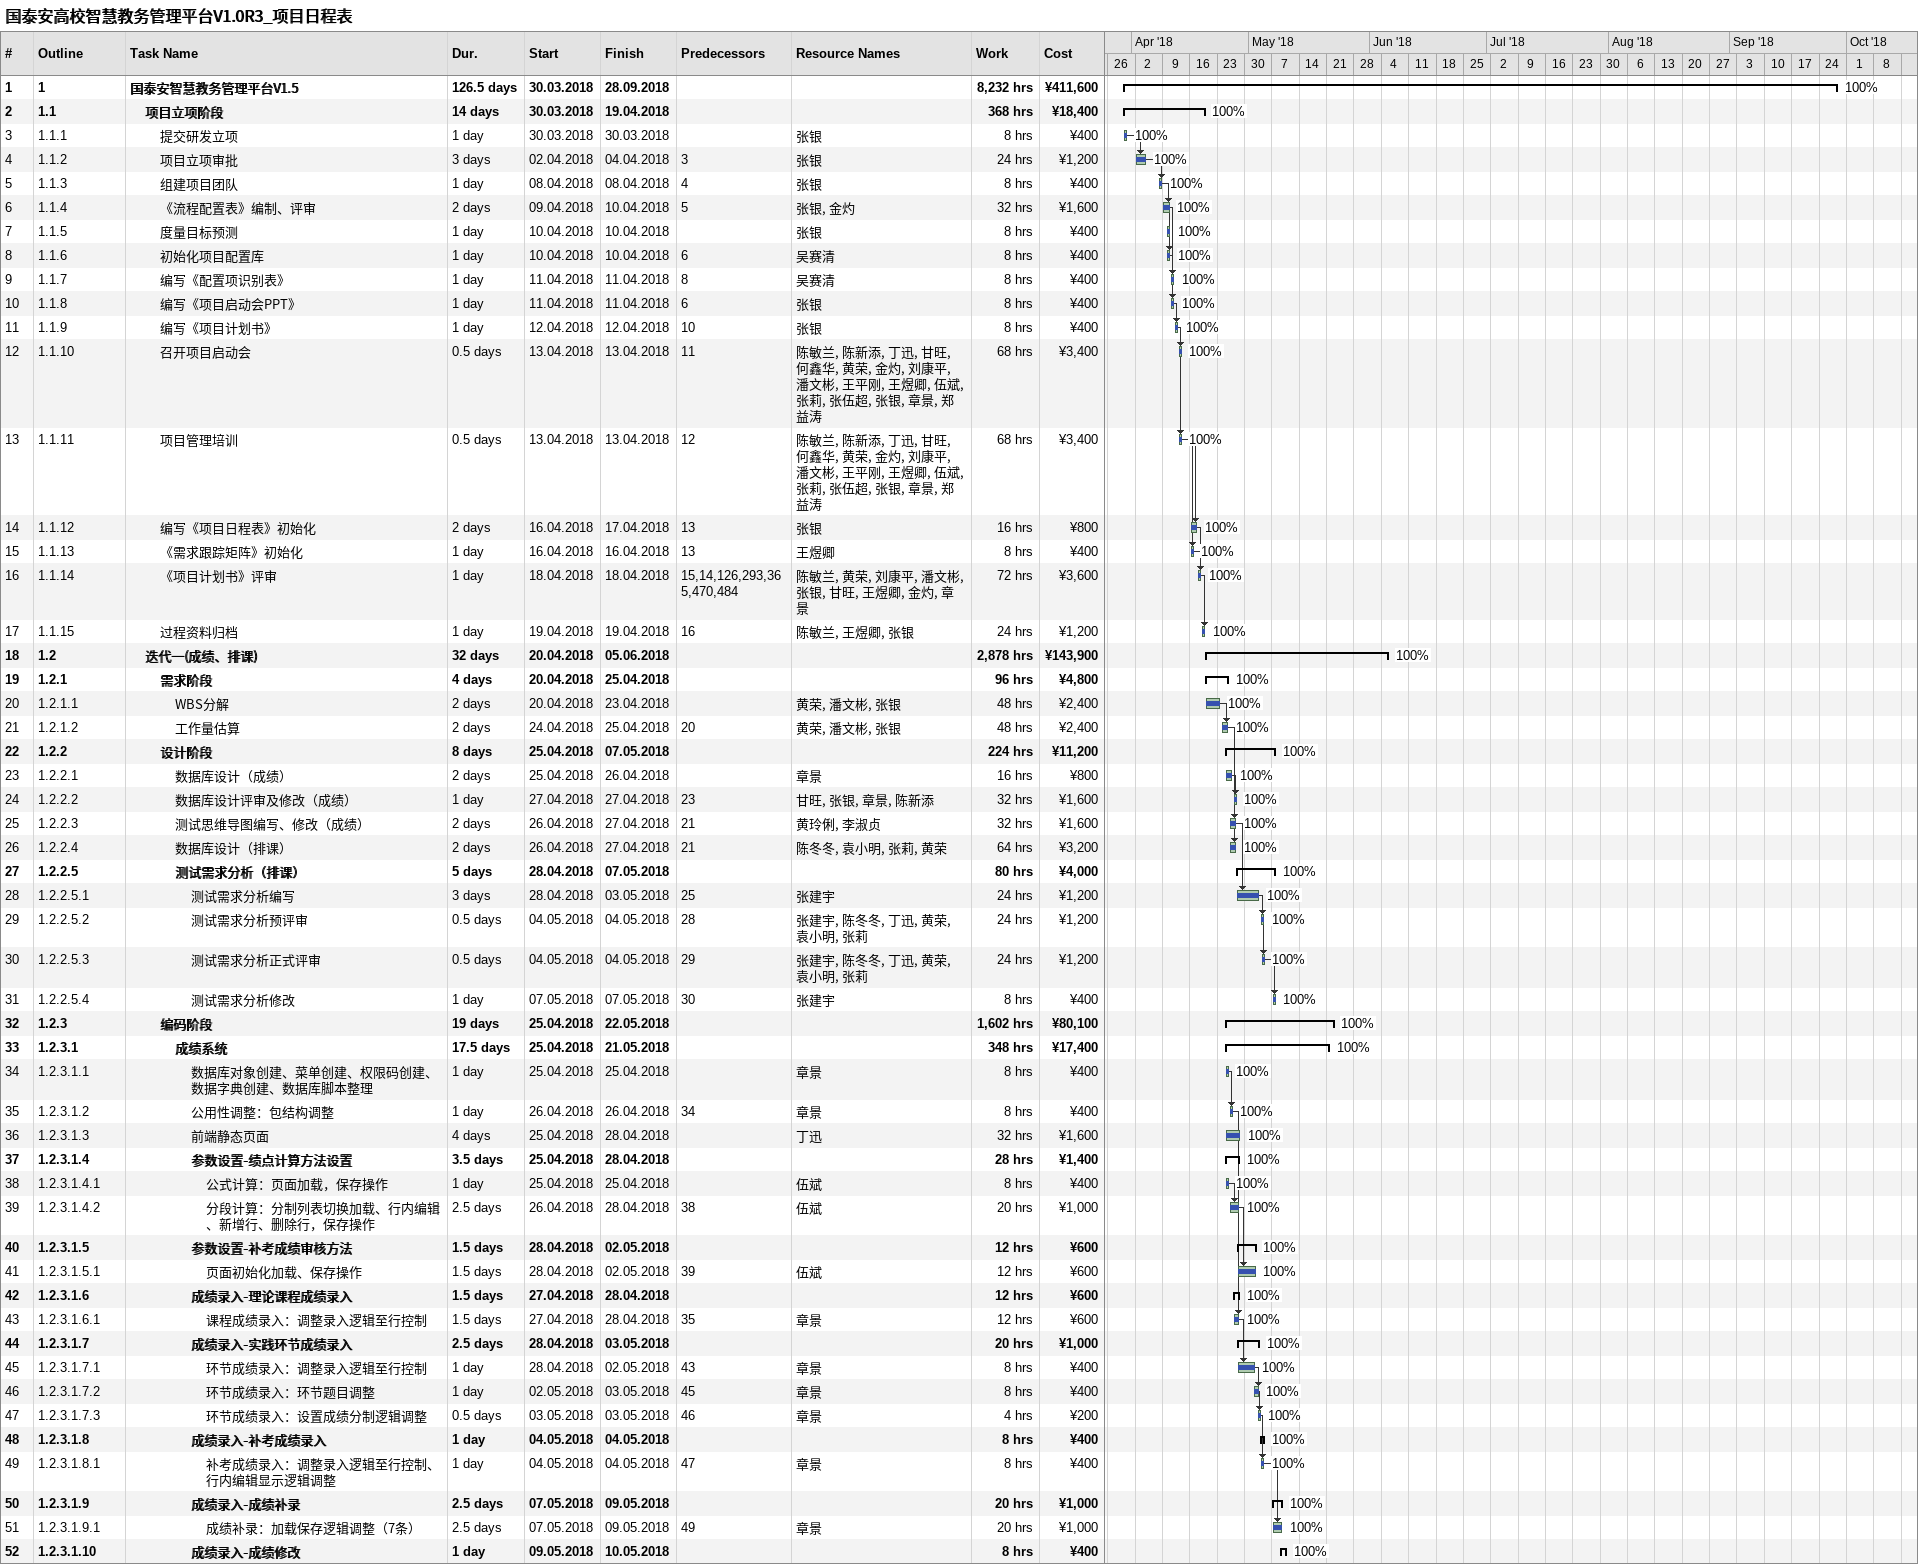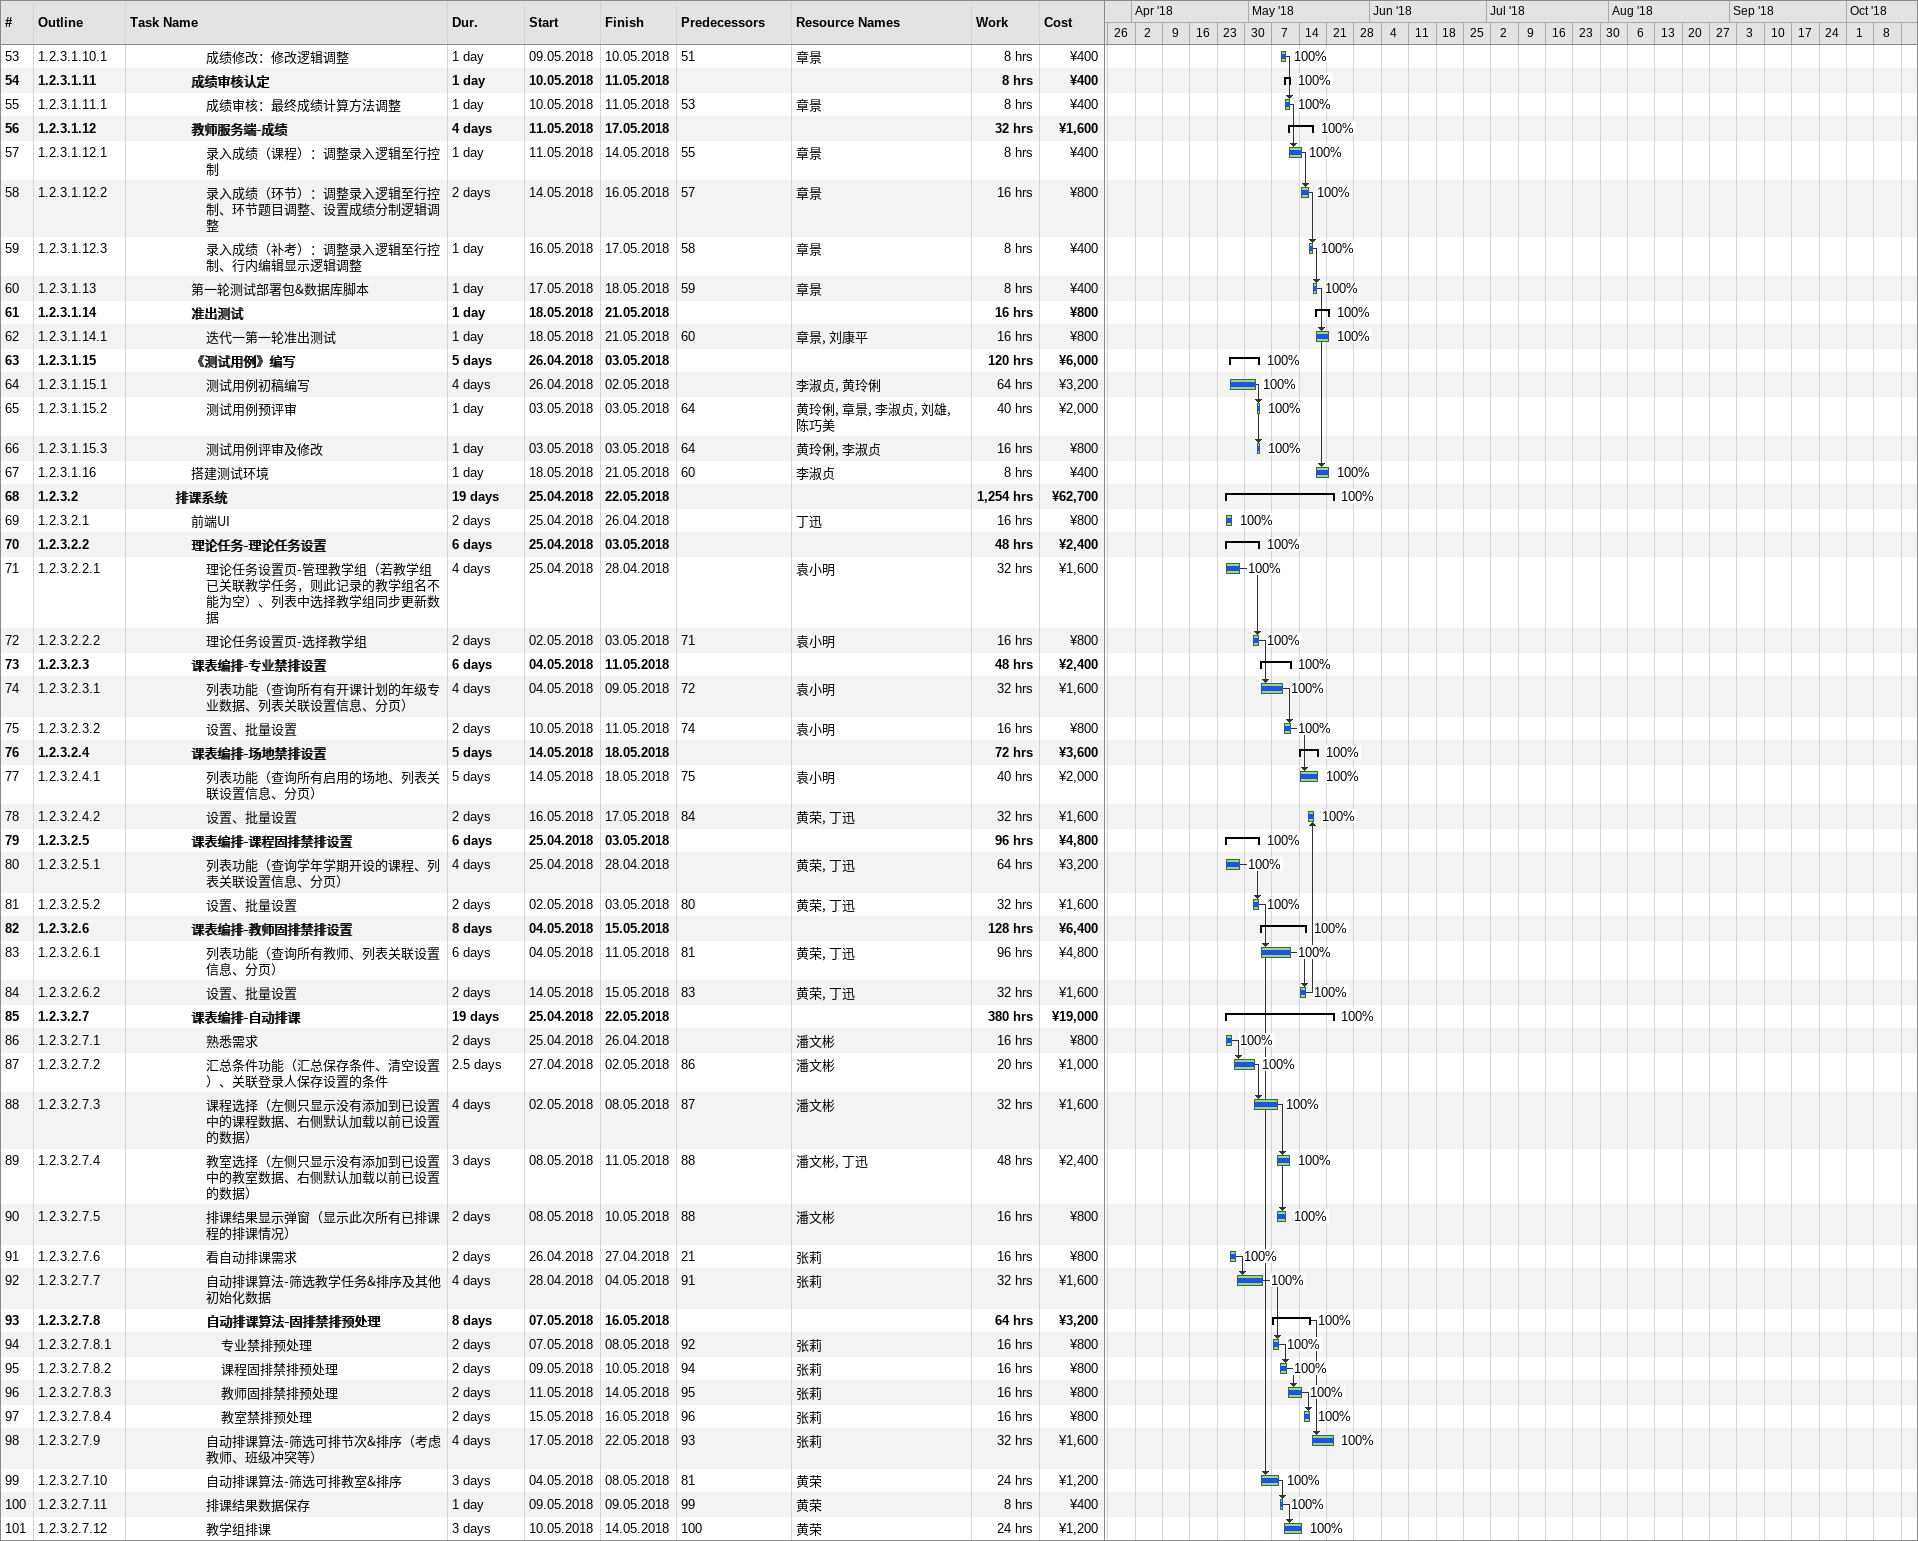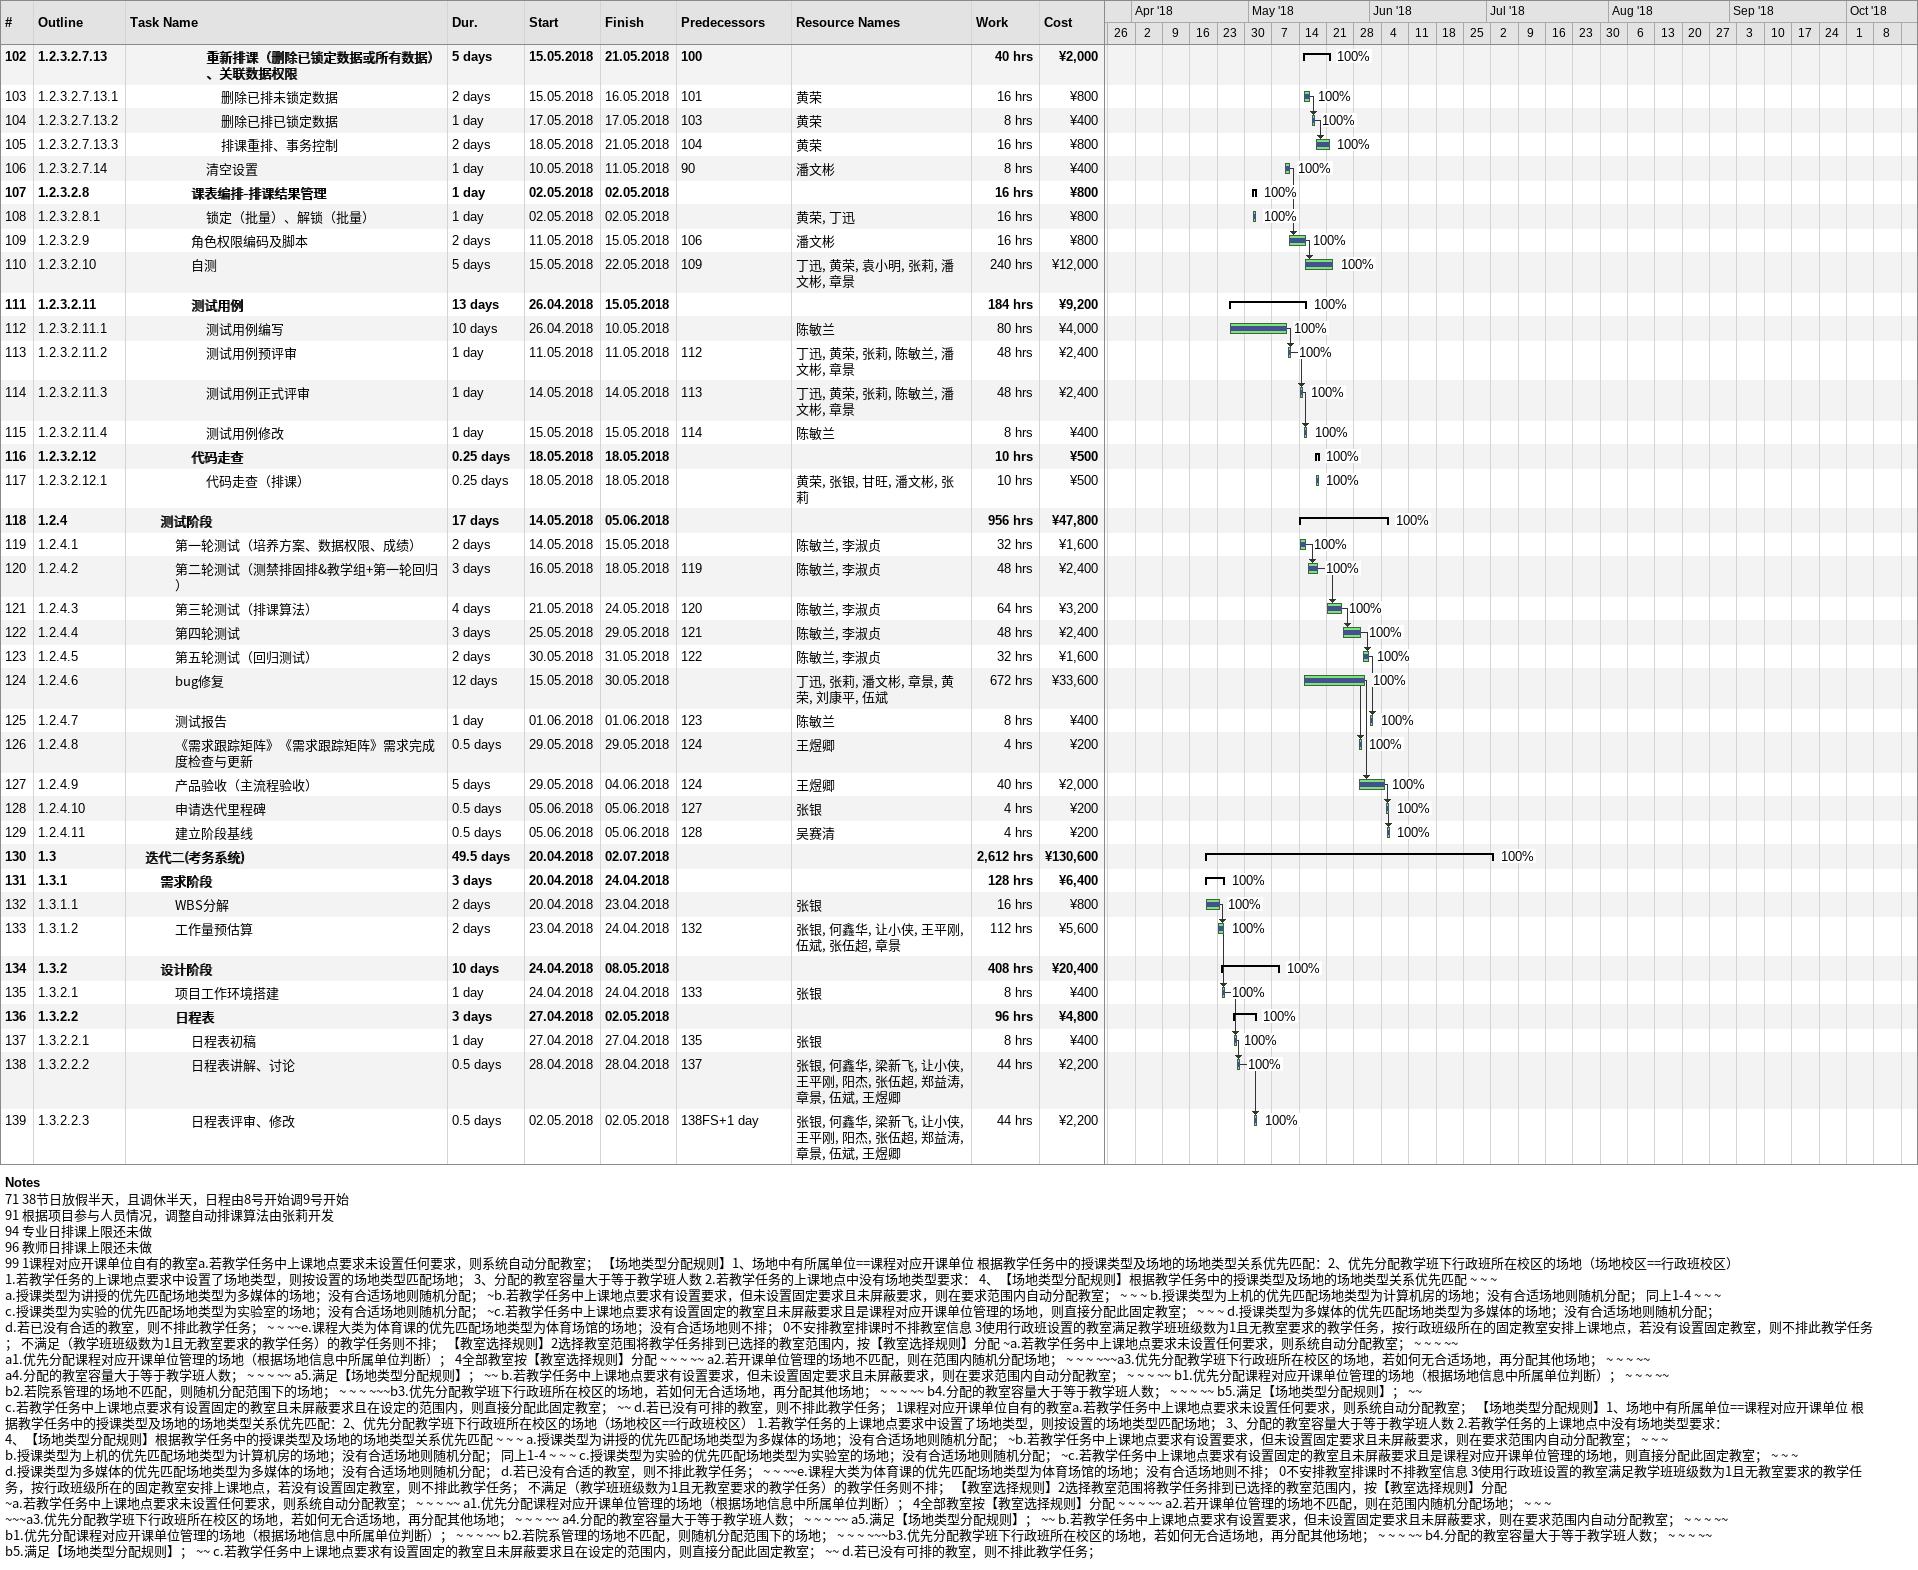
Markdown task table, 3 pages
国泰安高校智慧教务管理平台V1.0R3_项目日程表

| ID | WBS | Task | Duration | Start | Finish | Predecessors | Resources | % complete | Work (h) | Cost (¥) |
|---|---|---|---|---|---|---|---|---|---|---|
| 1 | 1 | **国泰安智慧教务管理平台V1.5** | 126.5d | 2018-03-30 | 2018-09-28 |  |  | 100 | 8232 | 411600 |
| 2 | 1.1 | **项目立项阶段** | 14d | 2018-03-30 | 2018-04-19 |  |  | 100 | 368 | 18400 |
| 3 | 1.1.1 | 提交研发立项 | 1d | 2018-03-30 | 2018-03-30 |  | 张银 | 100 | 8 | 400 |
| 4 | 1.1.2 | 项目立项审批 | 3d | 2018-04-02 | 2018-04-04 | 3 | 张银 | 100 | 24 | 1200 |
| 5 | 1.1.3 | 组建项目团队 | 1d | 2018-04-08 | 2018-04-08 | 4 | 张银 | 100 | 8 | 400 |
| 6 | 1.1.4 | 《流程配置表》编制、评审 | 2d | 2018-04-09 | 2018-04-10 | 5 | 张银, 金灼 | 100 | 32 | 1600 |
| 7 | 1.1.5 | 度量目标预测 | 1d | 2018-04-10 | 2018-04-10 |  | 张银 | 100 | 8 | 400 |
| 8 | 1.1.6 | 初始化项目配置库 | 1d | 2018-04-10 | 2018-04-10 | 6 | 吴赛清 | 100 | 8 | 400 |
| 9 | 1.1.7 | 编写《配置项识别表》 | 1d | 2018-04-11 | 2018-04-11 | 8 | 吴赛清 | 100 | 8 | 400 |
| 10 | 1.1.8 | 编写《项目启动会PPT》 | 1d | 2018-04-11 | 2018-04-11 | 6 | 张银 | 100 | 8 | 400 |
| 11 | 1.1.9 | 编写《项目计划书》 | 1d | 2018-04-12 | 2018-04-12 | 10 | 张银 | 100 | 8 | 400 |
| 12 | 1.1.10 | 召开项目启动会 | 0.5d | 2018-04-13 | 2018-04-13 | 11 | 陈敏兰, 陈新添, 丁迅, 甘旺, 何鑫华, 黄荣, 金灼, 刘康平, 潘文彬, 王平刚, 王煜卿, 伍斌, 张莉, 张伍超, 张银, 章景, 郑益涛 | 100 | 68 | 3400 |
| 13 | 1.1.11 | 项目管理培训 | 0.5d | 2018-04-13 | 2018-04-13 | 12 | 陈敏兰, 陈新添, 丁迅, 甘旺, 何鑫华, 黄荣, 金灼, 刘康平, 潘文彬, 王平刚, 王煜卿, 伍斌, 张莉, 张伍超, 张银, 章景, 郑益涛 | 100 | 68 | 3400 |
| 14 | 1.1.12 | 编写《项目日程表》初始化 | 2d | 2018-04-16 | 2018-04-17 | 13 | 张银 | 100 | 16 | 800 |
| 15 | 1.1.13 | 《需求跟踪矩阵》初始化 | 1d | 2018-04-16 | 2018-04-16 | 13 | 王煜卿 | 100 | 8 | 400 |
| 16 | 1.1.14 | 《项目计划书》评审 | 1d | 2018-04-18 | 2018-04-18 | 15, 14, 126, 293, 365, 470, 484 | 陈敏兰, 黄荣, 刘康平, 潘文彬, 张银, 甘旺, 王煜卿, 金灼, 章景 | 100 | 72 | 3600 |
| 17 | 1.1.15 | 过程资料归档 | 1d | 2018-04-19 | 2018-04-19 | 16 | 陈敏兰, 王煜卿, 张银 | 100 | 24 | 1200 |
| 18 | 1.2 | **迭代一(成绩、排课)** | 32d | 2018-04-20 | 2018-06-05 |  |  | 100 | 2878 | 143900 |
| 19 | 1.2.1 | **需求阶段** | 4d | 2018-04-20 | 2018-04-25 |  |  | 100 | 96 | 4800 |
| 20 | 1.2.1.1 | WBS分解 | 2d | 2018-04-20 | 2018-04-23 |  | 黄荣, 潘文彬, 张银 | 100 | 48 | 2400 |
| 21 | 1.2.1.2 | 工作量估算 | 2d | 2018-04-24 | 2018-04-25 | 20 | 黄荣, 潘文彬, 张银 | 100 | 48 | 2400 |
| 22 | 1.2.2 | **设计阶段** | 8d | 2018-04-25 | 2018-05-07 |  |  | 100 | 224 | 11200 |
| 23 | 1.2.2.1 | 数据库设计（成绩） | 2d | 2018-04-25 | 2018-04-26 |  | 章景 | 100 | 16 | 800 |
| 24 | 1.2.2.2 | 数据库设计评审及修改（成绩） | 1d | 2018-04-27 | 2018-04-27 | 23 | 甘旺, 张银, 章景, 陈新添 | 100 | 32 | 1600 |
| 25 | 1.2.2.3 | 测试思维导图编写、修改（成绩） | 2d | 2018-04-26 | 2018-04-27 | 21 | 黄玲俐, 李淑贞 | 100 | 32 | 1600 |
| 26 | 1.2.2.4 | 数据库设计（排课） | 2d | 2018-04-26 | 2018-04-27 | 21 | 陈冬冬, 袁小明, 张莉, 黄荣 | 100 | 64 | 3200 |
| 27 | 1.2.2.5 | **测试需求分析（排课）** | 5d | 2018-04-28 | 2018-05-07 |  |  | 100 | 80 | 4000 |
| 28 | 1.2.2.5.1 | 测试需求分析编写 | 3d | 2018-04-28 | 2018-05-03 | 25 | 张建宇 | 100 | 24 | 1200 |
| 29 | 1.2.2.5.2 | 测试需求分析预评审 | 0.5d | 2018-05-04 | 2018-05-04 | 28 | 张建宇, 陈冬冬, 丁迅, 黄荣, 袁小明, 张莉 | 100 | 24 | 1200 |
| 30 | 1.2.2.5.3 | 测试需求分析正式评审 | 0.5d | 2018-05-04 | 2018-05-04 | 29 | 张建宇, 陈冬冬, 丁迅, 黄荣, 袁小明, 张莉 | 100 | 24 | 1200 |
| 31 | 1.2.2.5.4 | 测试需求分析修改 | 1d | 2018-05-07 | 2018-05-07 | 30 | 张建宇 | 100 | 8 | 400 |
| 32 | 1.2.3 | **编码阶段** | 19d | 2018-04-25 | 2018-05-22 |  |  | 100 | 1602 | 80100 |
| 33 | 1.2.3.1 | **成绩系统** | 17.5d | 2018-04-25 | 2018-05-21 |  |  | 100 | 348 | 17400 |
| 34 | 1.2.3.1.1 | 数据库对象创建、菜单创建、权限码创建、数据字典创建、数据库脚本整理 | 1d | 2018-04-25 | 2018-04-25 |  | 章景 | 100 | 8 | 400 |
| 35 | 1.2.3.1.2 | 公用性调整：包结构调整 | 1d | 2018-04-26 | 2018-04-26 | 34 | 章景 | 100 | 8 | 400 |
| 36 | 1.2.3.1.3 | 前端静态页面 | 4d | 2018-04-25 | 2018-04-28 |  | 丁迅 | 100 | 32 | 1600 |
| 37 | 1.2.3.1.4 | **参数设置-绩点计算方法设置** | 3.5d | 2018-04-25 | 2018-04-28 |  |  | 100 | 28 | 1400 |
| 38 | 1.2.3.1.4.1 | 公式计算：页面加载，保存操作 | 1d | 2018-04-25 | 2018-04-25 |  | 伍斌 | 100 | 8 | 400 |
| 39 | 1.2.3.1.4.2 | 分段计算：分制列表切换加载、行内编辑、新增行、删除行，保存操作 | 2.5d | 2018-04-26 | 2018-04-28 | 38 | 伍斌 | 100 | 20 | 1000 |
| 40 | 1.2.3.1.5 | **参数设置-补考成绩审核方法** | 1.5d | 2018-04-28 | 2018-05-02 |  |  | 100 | 12 | 600 |
| 41 | 1.2.3.1.5.1 | 页面初始化加载、保存操作 | 1.5d | 2018-04-28 | 2018-05-02 | 39 | 伍斌 | 100 | 12 | 600 |
| 42 | 1.2.3.1.6 | **成绩录入-理论课程成绩录入** | 1.5d | 2018-04-27 | 2018-04-28 |  |  | 100 | 12 | 600 |
| 43 | 1.2.3.1.6.1 | 课程成绩录入：调整录入逻辑至行控制 | 1.5d | 2018-04-27 | 2018-04-28 | 35 | 章景 | 100 | 12 | 600 |
| 44 | 1.2.3.1.7 | **成绩录入-实践环节成绩录入** | 2.5d | 2018-04-28 | 2018-05-03 |  |  | 100 | 20 | 1000 |
| 45 | 1.2.3.1.7.1 | 环节成绩录入：调整录入逻辑至行控制 | 1d | 2018-04-28 | 2018-05-02 | 43 | 章景 | 100 | 8 | 400 |
| 46 | 1.2.3.1.7.2 | 环节成绩录入：环节题目调整 | 1d | 2018-05-02 | 2018-05-03 | 45 | 章景 | 100 | 8 | 400 |
| 47 | 1.2.3.1.7.3 | 环节成绩录入：设置成绩分制逻辑调整 | 0.5d | 2018-05-03 | 2018-05-03 | 46 | 章景 | 100 | 4 | 200 |
| 48 | 1.2.3.1.8 | **成绩录入-补考成绩录入** | 1d | 2018-05-04 | 2018-05-04 |  |  | 100 | 8 | 400 |
| 49 | 1.2.3.1.8.1 | 补考成绩录入：调整录入逻辑至行控制、行内编辑显示逻辑调整 | 1d | 2018-05-04 | 2018-05-04 | 47 | 章景 | 100 | 8 | 400 |
| 50 | 1.2.3.1.9 | **成绩录入-成绩补录** | 2.5d | 2018-05-07 | 2018-05-09 |  |  | 100 | 20 | 1000 |
| 51 | 1.2.3.1.9.1 | 成绩补录：加载保存逻辑调整（7条） | 2.5d | 2018-05-07 | 2018-05-09 | 49 | 章景 | 100 | 20 | 1000 |
| 52 | 1.2.3.1.10 | **成绩录入-成绩修改** | 1d | 2018-05-09 | 2018-05-10 |  |  | 100 | 8 | 400 |
| 53 | 1.2.3.1.10.1 | 成绩修改：修改逻辑调整 | 1d | 2018-05-09 | 2018-05-10 | 51 | 章景 | 100 | 8 | 400 |
| 54 | 1.2.3.1.11 | **成绩审核认定** | 1d | 2018-05-10 | 2018-05-11 |  |  | 100 | 8 | 400 |
| 55 | 1.2.3.1.11.1 | 成绩审核：最终成绩计算方法调整 | 1d | 2018-05-10 | 2018-05-11 | 53 | 章景 | 100 | 8 | 400 |
| 56 | 1.2.3.1.12 | **教师服务端-成绩** | 4d | 2018-05-11 | 2018-05-17 |  |  | 100 | 32 | 1600 |
| 57 | 1.2.3.1.12.1 | 录入成绩（课程）：调整录入逻辑至行控制 | 1d | 2018-05-11 | 2018-05-14 | 55 | 章景 | 100 | 8 | 400 |
| 58 | 1.2.3.1.12.2 | 录入成绩（环节）：调整录入逻辑至行控制、环节题目调整、设置成绩分制逻辑调整 | 2d | 2018-05-14 | 2018-05-16 | 57 | 章景 | 100 | 16 | 800 |
| 59 | 1.2.3.1.12.3 | 录入成绩（补考）：调整录入逻辑至行控制、行内编辑显示逻辑调整 | 1d | 2018-05-16 | 2018-05-17 | 58 | 章景 | 100 | 8 | 400 |
| 60 | 1.2.3.1.13 | 第一轮测试部署包&数据库脚本 | 1d | 2018-05-17 | 2018-05-18 | 59 | 章景 | 100 | 8 | 400 |
| 61 | 1.2.3.1.14 | **准出测试** | 1d | 2018-05-18 | 2018-05-21 |  |  | 100 | 16 | 800 |
| 62 | 1.2.3.1.14.1 | 迭代一第一轮准出测试 | 1d | 2018-05-18 | 2018-05-21 | 60 | 章景, 刘康平 | 100 | 16 | 800 |
| 63 | 1.2.3.1.15 | **《测试用例》编写** | 5d | 2018-04-26 | 2018-05-03 |  |  | 100 | 120 | 6000 |
| 64 | 1.2.3.1.15.1 | 测试用例初稿编写 | 4d | 2018-04-26 | 2018-05-02 |  | 李淑贞, 黄玲俐 | 100 | 64 | 3200 |
| 65 | 1.2.3.1.15.2 | 测试用例预评审 | 1d | 2018-05-03 | 2018-05-03 | 64 | 黄玲俐, 章景, 李淑贞, 刘雄, 陈巧美 | 100 | 40 | 2000 |
| 66 | 1.2.3.1.15.3 | 测试用例评审及修改 | 1d | 2018-05-03 | 2018-05-03 | 64 | 黄玲俐, 李淑贞 | 100 | 16 | 800 |
| 67 | 1.2.3.1.16 | 搭建测试环境 | 1d | 2018-05-18 | 2018-05-21 | 60 | 李淑贞 | 100 | 8 | 400 |
| 68 | 1.2.3.2 | **排课系统** | 19d | 2018-04-25 | 2018-05-22 |  |  | 100 | 1254 | 62700 |
| 69 | 1.2.3.2.1 | 前端UI | 2d | 2018-04-25 | 2018-04-26 |  | 丁迅 | 100 | 16 | 800 |
| 70 | 1.2.3.2.2 | **理论任务-理论任务设置** | 6d | 2018-04-25 | 2018-05-03 |  |  | 100 | 48 | 2400 |
| 71 | 1.2.3.2.2.1 | 理论任务设置页-管理教学组（若教学组已关联教学任务，则此记录的教学组名不能为空）、列表中选择教学组同步更新数据 | 4d | 2018-04-25 | 2018-04-28 |  | 袁小明 | 100 | 32 | 1600 |
| 72 | 1.2.3.2.2.2 | 理论任务设置页-选择教学组 | 2d | 2018-05-02 | 2018-05-03 | 71 | 袁小明 | 100 | 16 | 800 |
| 73 | 1.2.3.2.3 | **课表编排-专业禁排设置** | 6d | 2018-05-04 | 2018-05-11 |  |  | 100 | 48 | 2400 |
| 74 | 1.2.3.2.3.1 | 列表功能（查询所有有开课计划的年级专业数据、列表关联设置信息、分页） | 4d | 2018-05-04 | 2018-05-09 | 72 | 袁小明 | 100 | 32 | 1600 |
| 75 | 1.2.3.2.3.2 | 设置、批量设置 | 2d | 2018-05-10 | 2018-05-11 | 74 | 袁小明 | 100 | 16 | 800 |
| 76 | 1.2.3.2.4 | **课表编排-场地禁排设置** | 5d | 2018-05-14 | 2018-05-18 |  |  | 100 | 72 | 3600 |
| 77 | 1.2.3.2.4.1 | 列表功能（查询所有启用的场地、列表关联设置信息、分页） | 5d | 2018-05-14 | 2018-05-18 | 75 | 袁小明 | 100 | 40 | 2000 |
| 78 | 1.2.3.2.4.2 | 设置、批量设置 | 2d | 2018-05-16 | 2018-05-17 | 84 | 黄荣, 丁迅 | 100 | 32 | 1600 |
| 79 | 1.2.3.2.5 | **课表编排-课程固排禁排设置** | 6d | 2018-04-25 | 2018-05-03 |  |  | 100 | 96 | 4800 |
| 80 | 1.2.3.2.5.1 | 列表功能（查询学年学期开设的课程、列表关联设置信息、分页） | 4d | 2018-04-25 | 2018-04-28 |  | 黄荣, 丁迅 | 100 | 64 | 3200 |
| 81 | 1.2.3.2.5.2 | 设置、批量设置 | 2d | 2018-05-02 | 2018-05-03 | 80 | 黄荣, 丁迅 | 100 | 32 | 1600 |
| 82 | 1.2.3.2.6 | **课表编排-教师固排禁排设置** | 8d | 2018-05-04 | 2018-05-15 |  |  | 100 | 128 | 6400 |
| 83 | 1.2.3.2.6.1 | 列表功能（查询所有教师、列表关联设置信息、分页） | 6d | 2018-05-04 | 2018-05-11 | 81 | 黄荣, 丁迅 | 100 | 96 | 4800 |
| 84 | 1.2.3.2.6.2 | 设置、批量设置 | 2d | 2018-05-14 | 2018-05-15 | 83 | 黄荣, 丁迅 | 100 | 32 | 1600 |
| 85 | 1.2.3.2.7 | **课表编排-自动排课** | 19d | 2018-04-25 | 2018-05-22 |  |  | 100 | 380 | 19000 |
| 86 | 1.2.3.2.7.1 | 熟悉需求 | 2d | 2018-04-25 | 2018-04-26 |  | 潘文彬 | 100 | 16 | 800 |
| 87 | 1.2.3.2.7.2 | 汇总条件功能（汇总保存条件、清空设置）、关联登录人保存设置的条件 | 2.5d | 2018-04-27 | 2018-05-02 | 86 | 潘文彬 | 100 | 20 | 1000 |
| 88 | 1.2.3.2.7.3 | 课程选择（左侧只显示没有添加到已设置中的课程数据、右侧默认加载以前已设置的数据） | 4d | 2018-05-02 | 2018-05-08 | 87 | 潘文彬 | 100 | 32 | 1600 |
| 89 | 1.2.3.2.7.4 | 教室选择（左侧只显示没有添加到已设置中的教室数据、右侧默认加载以前已设置的数据） | 3d | 2018-05-08 | 2018-05-11 | 88 | 潘文彬, 丁迅 | 100 | 48 | 2400 |
| 90 | 1.2.3.2.7.5 | 排课结果显示弹窗（显示此次所有已排课程的排课情况） | 2d | 2018-05-08 | 2018-05-10 | 88 | 潘文彬 | 100 | 16 | 800 |
| 91 | 1.2.3.2.7.6 | 看自动排课需求 | 2d | 2018-04-26 | 2018-04-27 | 21 | 张莉 | 100 | 16 | 800 |
| 92 | 1.2.3.2.7.7 | 自动排课算法-筛选教学任务&排序及其他初始化数据 | 4d | 2018-04-28 | 2018-05-04 | 91 | 张莉 | 100 | 32 | 1600 |
| 93 | 1.2.3.2.7.8 | **自动排课算法-固排禁排预处理** | 8d | 2018-05-07 | 2018-05-16 |  |  | 100 | 64 | 3200 |
| 94 | 1.2.3.2.7.8.1 | 专业禁排预处理 | 2d | 2018-05-07 | 2018-05-08 | 92 | 张莉 | 100 | 16 | 800 |
| 95 | 1.2.3.2.7.8.2 | 课程固排禁排预处理 | 2d | 2018-05-09 | 2018-05-10 | 94 | 张莉 | 100 | 16 | 800 |
| 96 | 1.2.3.2.7.8.3 | 教师固排禁排预处理 | 2d | 2018-05-11 | 2018-05-14 | 95 | 张莉 | 100 | 16 | 800 |
| 97 | 1.2.3.2.7.8.4 | 教室禁排预处理 | 2d | 2018-05-15 | 2018-05-16 | 96 | 张莉 | 100 | 16 | 800 |
| 98 | 1.2.3.2.7.9 | 自动排课算法-筛选可排节次&排序（考虑教师、班级冲突等） | 4d | 2018-05-17 | 2018-05-22 | 93 | 张莉 | 100 | 32 | 1600 |
| 99 | 1.2.3.2.7.10 | 自动排课算法-筛选可排教室&排序 | 3d | 2018-05-04 | 2018-05-08 | 81 | 黄荣 | 100 | 24 | 1200 |
| 100 | 1.2.3.2.7.11 | 排课结果数据保存 | 1d | 2018-05-09 | 2018-05-09 | 99 | 黄荣 | 100 | 8 | 400 |
| 101 | 1.2.3.2.7.12 | 教学组排课 | 3d | 2018-05-10 | 2018-05-14 | 100 | 黄荣 | 100 | 24 | 1200 |
| 102 | 1.2.3.2.7.13 | **重新排课（删除已锁定数据或所有数据）、关联数据权限** | 5d | 2018-05-15 | 2018-05-21 | 100 |  | 100 | 40 | 2000 |
| 103 | 1.2.3.2.7.13.1 | 删除已排未锁定数据 | 2d | 2018-05-15 | 2018-05-16 | 101 | 黄荣 | 100 | 16 | 800 |
| 104 | 1.2.3.2.7.13.2 | 删除已排已锁定数据 | 1d | 2018-05-17 | 2018-05-17 | 103 | 黄荣 | 100 | 8 | 400 |
| 105 | 1.2.3.2.7.13.3 | 排课重排、事务控制 | 2d | 2018-05-18 | 2018-05-21 | 104 | 黄荣 | 100 | 16 | 800 |
| 106 | 1.2.3.2.7.14 | 清空设置 | 1d | 2018-05-10 | 2018-05-11 | 90 | 潘文彬 | 100 | 8 | 400 |
| 107 | 1.2.3.2.8 | **课表编排-排课结果管理** | 1d | 2018-05-02 | 2018-05-02 |  |  | 100 | 16 | 800 |
| 108 | 1.2.3.2.8.1 | 锁定（批量）、解锁（批量） | 1d | 2018-05-02 | 2018-05-02 |  | 黄荣, 丁迅 | 100 | 16 | 800 |
| 109 | 1.2.3.2.9 | 角色权限编码及脚本 | 2d | 2018-05-11 | 2018-05-15 | 106 | 潘文彬 | 100 | 16 | 800 |
| 110 | 1.2.3.2.10 | 自测 | 5d | 2018-05-15 | 2018-05-22 | 109 | 丁迅, 黄荣, 袁小明, 张莉, 潘文彬, 章景 | 100 | 240 | 12000 |
| 111 | 1.2.3.2.11 | **测试用例** | 13d | 2018-04-26 | 2018-05-15 |  |  | 100 | 184 | 9200 |
| 112 | 1.2.3.2.11.1 | 测试用例编写 | 10d | 2018-04-26 | 2018-05-10 |  | 陈敏兰 | 100 | 80 | 4000 |
| 113 | 1.2.3.2.11.2 | 测试用例预评审 | 1d | 2018-05-11 | 2018-05-11 | 112 | 丁迅, 黄荣, 张莉, 陈敏兰, 潘文彬, 章景 | 100 | 48 | 2400 |
| 114 | 1.2.3.2.11.3 | 测试用例正式评审 | 1d | 2018-05-14 | 2018-05-14 | 113 | 丁迅, 黄荣, 张莉, 陈敏兰, 潘文彬, 章景 | 100 | 48 | 2400 |
| 115 | 1.2.3.2.11.4 | 测试用例修改 | 1d | 2018-05-15 | 2018-05-15 | 114 | 陈敏兰 | 100 | 8 | 400 |
| 116 | 1.2.3.2.12 | **代码走查** | 0.25d | 2018-05-18 | 2018-05-18 |  |  | 100 | 10 | 500 |
| 117 | 1.2.3.2.12.1 | 代码走查（排课） | 0.25d | 2018-05-18 | 2018-05-18 |  | 黄荣, 张银, 甘旺, 潘文彬, 张莉 | 100 | 10 | 500 |
| 118 | 1.2.4 | **测试阶段** | 17d | 2018-05-14 | 2018-06-05 |  |  | 100 | 956 | 47800 |
| 119 | 1.2.4.1 | 第一轮测试（培养方案、数据权限、成绩） | 2d | 2018-05-14 | 2018-05-15 |  | 陈敏兰, 李淑贞 | 100 | 32 | 1600 |
| 120 | 1.2.4.2 | 第二轮测试（测禁排固排&教学组+第一轮回归） | 3d | 2018-05-16 | 2018-05-18 | 119 | 陈敏兰, 李淑贞 | 100 | 48 | 2400 |
| 121 | 1.2.4.3 | 第三轮测试（排课算法） | 4d | 2018-05-21 | 2018-05-24 | 120 | 陈敏兰, 李淑贞 | 100 | 64 | 3200 |
| 122 | 1.2.4.4 | 第四轮测试 | 3d | 2018-05-25 | 2018-05-29 | 121 | 陈敏兰, 李淑贞 | 100 | 48 | 2400 |
| 123 | 1.2.4.5 | 第五轮测试（回归测试） | 2d | 2018-05-30 | 2018-05-31 | 122 | 陈敏兰, 李淑贞 | 100 | 32 | 1600 |
| 124 | 1.2.4.6 | bug修复 | 12d | 2018-05-15 | 2018-05-30 |  | 丁迅, 张莉, 潘文彬, 章景, 黄荣, 刘康平, 伍斌 | 100 | 672 | 33600 |
| 125 | 1.2.4.7 | 测试报告 | 1d | 2018-06-01 | 2018-06-01 | 123 | 陈敏兰 | 100 | 8 | 400 |
| 126 | 1.2.4.8 | 《需求跟踪矩阵》《需求跟踪矩阵》需求完成度检查与更新 | 0.5d | 2018-05-29 | 2018-05-29 | 124 | 王煜卿 | 100 | 4 | 200 |
| 127 | 1.2.4.9 | 产品验收（主流程验收） | 5d | 2018-05-29 | 2018-06-04 | 124 | 王煜卿 | 100 | 40 | 2000 |
| 128 | 1.2.4.10 | 申请迭代里程碑 | 0.5d | 2018-06-05 | 2018-06-05 | 127 | 张银 | 100 | 4 | 200 |
| 129 | 1.2.4.11 | 建立阶段基线 | 0.5d | 2018-06-05 | 2018-06-05 | 128 | 吴赛清 | 100 | 4 | 200 |
| 130 | 1.3 | **迭代二(考务系统)** | 49.5d | 2018-04-20 | 2018-07-02 |  |  | 100 | 2612 | 130600 |
| 131 | 1.3.1 | **需求阶段** | 3d | 2018-04-20 | 2018-04-24 |  |  | 100 | 128 | 6400 |
| 132 | 1.3.1.1 | WBS分解 | 2d | 2018-04-20 | 2018-04-23 |  | 张银 | 100 | 16 | 800 |
| 133 | 1.3.1.2 | 工作量预估算 | 2d | 2018-04-23 | 2018-04-24 | 132 | 张银, 何鑫华, 让小侠, 王平刚, 伍斌, 张伍超, 章景 | 100 | 112 | 5600 |
| 134 | 1.3.2 | **设计阶段** | 10d | 2018-04-24 | 2018-05-08 |  |  | 100 | 408 | 20400 |
| 135 | 1.3.2.1 | 项目工作环境搭建 | 1d | 2018-04-24 | 2018-04-24 | 133 | 张银 | 100 | 8 | 400 |
| 136 | 1.3.2.2 | **日程表** | 3d | 2018-04-27 | 2018-05-02 |  |  | 100 | 96 | 4800 |
| 137 | 1.3.2.2.1 | 日程表初稿 | 1d | 2018-04-27 | 2018-04-27 | 135 | 张银 | 100 | 8 | 400 |
| 138 | 1.3.2.2.2 | 日程表讲解、讨论 | 0.5d | 2018-04-28 | 2018-04-28 | 137 | 张银, 何鑫华, 梁新飞, 让小侠, 王平刚, 阳杰, 张伍超, 郑益涛, 章景, 伍斌, 王煜卿 | 100 | 44 | 2200 |
| 139 | 1.3.2.2.3 | 日程表评审、修改 | 0.5d | 2018-05-02 | 2018-05-02 | 138FS+1d | 张银, 何鑫华, 梁新飞, 让小侠, 王平刚, 阳杰, 张伍超, 郑益涛, 章景, 伍斌, 王煜卿 | 100 | 44 | 2200 |

Notes
- 71: 38节日放假半天，且调休半天，日程由8号开始调9号开始
- 91: 根据项目参与人员情况，调整自动排课算法由张莉开发
- 94: 专业日排课上限还未做
- 96: 教师日排课上限还未做
- 99: 1课程对应开课单位自有的教室a.若教学任务中上课地点要求未设置任何要求，则系统自动分配教室； 【场地类型分配规则】 1、场地中有所属单位==课程对应开课单位 根据教学任务中的授课类型及场地的场地类型关系优先匹配： 2、优先分配教学班下行政班所在校区的场地（场地校区==行政班校区） 1.若教学任务的上课地点要求中设置了场地类型，则按设置的场地类型匹配场地； 3、分配的教室容量大于等于教学班人数 2.若教学任务的上课地点中没有场地类型要求： 4、【场地类型分配规则】根据教学任务中的授课类型及场地的场地类型关系优先匹配 ~ ~ ~ a.授课类型为讲授的优先匹配场地类型为多媒体的场地；没有合适场地则随机分配； ~b.若教学任务中上课地点要求有设置要求，但未设置固定要求且未屏蔽要求，则在要求范围内自动分配教室； ~ ~ ~ b.授课类型为上机的优先匹配场地类型为计算机房的场地；没有合适场地则随机分配； 同上1-4 ~ ~ ~ c.授课类型为实验的优先匹配场地类型为实验室的场地；没有合适场地则随机分配； ~c.若教学任务中上课地点要求有设置固定的教室且未屏蔽要求且是课程对应开课单位管理的场地，则直接分配此固定教室； ~ ~ ~ d.授课类型为多媒体的优先匹配场地类型为多媒体的场地；没有合适场地则随机分配； d.若已没有合适的教室，则不排此教学任务； ~ ~ ~~e.课程大类为体育课的优先匹配场地类型为体育场馆的场地；没有合适场地则不排； 0不安排教室排课时不排教室信息 3使用行政班设置的教室满足教学班班级数为1且无教室要求的教学任务，按行政班级所在的固定教室安排上课地点，若没有设置固定教室，则不排此教学任务； 不满足（教学班班级数为1且无教室要求的教学任务）的教学任务则不排； 【教室选择规则】 2选择教室范围将教学任务排到已选择的教室范围内，按【教室选择规则】分配 ~a.若教学任务中上课地点要求未设置任何要求，则系统自动分配教室； ~ ~ ~ ~~ a1.优先分配课程对应开课单位管理的场地（根据场地信息中所属单位判断）； 4全部教室按【教室选择规则】分配 ~ ~ ~ ~~ a2.若开课单位管理的场地不匹配，则在范围内随机分配场地； ~ ~ ~ ~~~a3.优先分配教学班下行政班所在校区的场地，若如何无合适场地，再分配其他场地； ~ ~ ~ ~~ a4.分配的教室容量大于等于教学班人数； ~ ~ ~ ~~ a5.满足【场地类型分配规则】； ~~ b.若教学任务中上课地点要求有设置要求，但未设置固定要求且未屏蔽要求，则在要求范围内自动分配教室； ~ ~ ~ ~~ b1.优先分配课程对应开课单位管理的场地（根据场地信息中所属单位判断）； ~ ~ ~ ~~ b2.若院系管理的场地不匹配，则随机分配范围下的场地； ~ ~ ~ ~~~b3.优先分配教学班下行政班所在校区的场地，若如何无合适场地，再分配其他场地； ~ ~ ~ ~~ b4.分配的教室容量大于等于教学班人数； ~ ~ ~ ~~ b5.满足【场地类型分配规则】； ~~ c.若教学任务中上课地点要求有设置固定的教室且未屏蔽要求且在设定的范围内，则直接分配此固定教室； ~~ d.若已没有可排的教室，则不排此教学任务； 1课程对应开课单位自有的教室a.若教学任务中上课地点要求未设置任何要求，则系统自动分配教室； 【场地类型分配规则】 1、场地中有所属单位==课程对应开课单位 根据教学任务中的授课类型及场地的场地类型关系优先匹配： 2、优先分配教学班下行政班所在校区的场地（场地校区==行政班校区） 1.若教学任务的上课地点要求中设置了场地类型，则按设置的场地类型匹配场地； 3、分配的教室容量大于等于教学班人数 2.若教学任务的上课地点中没有场地类型要求： 4、【场地类型分配规则】根据教学任务中的授课类型及场地的场地类型关系优先匹配 ~ ~ ~ a.授课类型为讲授的优先匹配场地类型为多媒体的场地；没有合适场地则随机分配； ~b.若教学任务中上课地点要求有设置要求，但未设置固定要求且未屏蔽要求，则在要求范围内自动分配教室； ~ ~ ~ b.授课类型为上机的优先匹配场地类型为计算机房的场地；没有合适场地则随机分配； 同上1-4 ~ ~ ~ c.授课类型为实验的优先匹配场地类型为实验室的场地；没有合适场地则随机分配； ~c.若教学任务中上课地点要求有设置固定的教室且未屏蔽要求且是课程对应开课单位管理的场地，则直接分配此固定教室； ~ ~ ~ d.授课类型为多媒体的优先匹配场地类型为多媒体的场地；没有合适场地则随机分配； d.若已没有合适的教室，则不排此教学任务； ~ ~ ~~e.课程大类为体育课的优先匹配场地类型为体育场馆的场地；没有合适场地则不排； 0不安排教室排课时不排教室信息 3使用行政班设置的教室满足教学班班级数为1且无教室要求的教学任务，按行政班级所在的固定教室安排上课地点，若没有设置固定教室，则不排此教学任务； 不满足（教学班班级数为1且无教室要求的教学任务）的教学任务则不排； 【教室选择规则】 2选择教室范围将教学任务排到已选择的教室范围内，按【教室选择规则】分配 ~a.若教学任务中上课地点要求未设置任何要求，则系统自动分配教室； ~ ~ ~ ~~ a1.优先分配课程对应开课单位管理的场地（根据场地信息中所属单位判断）； 4全部教室按【教室选择规则】分配 ~ ~ ~ ~~ a2.若开课单位管理的场地不匹配，则在范围内随机分配场地； ~ ~ ~ ~~~a3.优先分配教学班下行政班所在校区的场地，若如何无合适场地，再分配其他场地； ~ ~ ~ ~~ a4.分配的教室容量大于等于教学班人数； ~ ~ ~ ~~ a5.满足【场地类型分配规则】； ~~ b.若教学任务中上课地点要求有设置要求，但未设置固定要求且未屏蔽要求，则在要求范围内自动分配教室； ~ ~ ~ ~~ b1.优先分配课程对应开课单位管理的场地（根据场地信息中所属单位判断）； ~ ~ ~ ~~ b2.若院系管理的场地不匹配，则随机分配范围下的场地； ~ ~ ~ ~~~b3.优先分配教学班下行政班所在校区的场地，若如何无合适场地，再分配其他场地； ~ ~ ~ ~~ b4.分配的教室容量大于等于教学班人数； ~ ~ ~ ~~ b5.满足【场地类型分配规则】； ~~ c.若教学任务中上课地点要求有设置固定的教室且未屏蔽要求且在设定的范围内，则直接分配此固定教室； ~~ d.若已没有可排的教室，则不排此教学任务；
